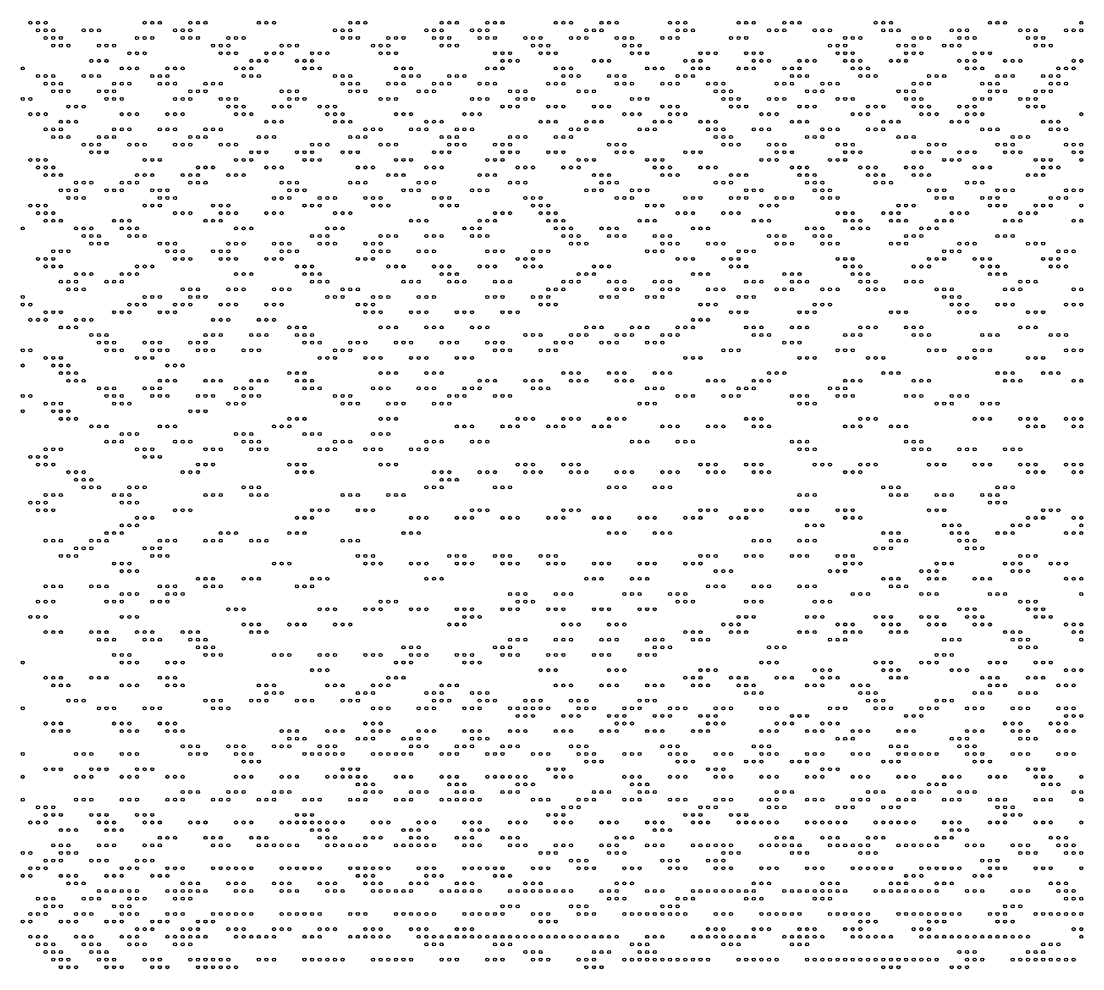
# Model space of a CAD drawing. Header units: millimetres. Extents: x 0 to 280, y 1 to 500.
# Drawn here: x -0.2 to 139.2, y 125.8 to 250.2 of the extents above; entities that cross this region are included whole.
import ezdxf

# ---------------------------------------------------------------- set-up
doc = ezdxf.new("R2010")
doc.units = ezdxf.units.MM
doc.layers.get('0').update_dxf_attribs({"linetype": 'CONTINUOUS'})

msp = doc.modelspace()

# ---------------------------------------------------------------- linework, layer by layer
for centre in [(1, 250), (2, 250), (3, 250), (16, 250), (17, 250), (18, 250), (22, 250), (23, 250), (24, 250), (31, 250), (32, 250), (33, 250), (43, 250), (44, 250), (45, 250), (55, 250), (56, 250), (57, 250), (61, 250), (62, 250), (63, 250), (70, 250), (71, 250), (72, 250), (76, 250), (77, 250), (78, 250), (85, 250), (86, 250), (87, 250), (94, 250), (95, 250), (96, 250), (100, 250), (101, 250), (102, 250), (112, 250), (113, 250), (114, 250), (127, 250), (128, 250), (129, 250), (139, 250), (2, 249), (3, 249), (3, 248), (4, 249), (4, 248), (5, 248), (8, 249), (9, 249), (10, 249), (15, 248), (16, 248), (17, 248), (20, 249), (21, 249), (21, 248), (22, 249), (22, 248), (23, 248), (27, 248), (28, 248), (29, 248), (41, 249), (42, 249), (42, 248), (43, 249), (43, 248), (44, 248), (48, 248), (49, 248), (50, 248), (53, 249), (54, 249), (54, 248), (55, 249), (55, 248), (56, 248), (59, 249), (60, 249), (60, 248), (61, 249), (61, 248), (62, 248), (66, 248), (67, 248), (68, 248), (72, 248), (73, 248), (74, 249), (74, 248), (75, 249), (76, 249), (78, 248), (79, 248), (80, 248), (84, 248), (85, 248), (86, 249), (86, 248), (87, 249), (88, 249), (93, 248), (94, 248), (95, 248), (98, 249), (99, 249), (100, 249), (104, 249), (105, 249), (106, 249), (108, 248), (109, 248), (110, 248), (113, 249), (114, 249), (115, 249), (117, 248), (118, 248), (119, 248), (122, 249), (123, 249), (123, 248), (124, 249), (124, 248), (125, 248), (131, 249), (132, 249), (132, 248), (133, 249), (133, 248), (134, 248), (137, 249), (138, 249), (139, 249), (4, 247), (5, 247), (6, 247), (10, 247), (11, 247), (12, 247), (25, 247), (26, 247), (27, 247), (34, 247), (35, 247), (36, 247), (46, 247), (47, 247), (48, 247), (55, 247), (56, 247), (57, 247), (67, 247), (68, 247), (69, 247), (79, 247), (80, 247), (81, 247), (106, 247), (107, 247), (108, 247), (115, 247), (116, 247), (117, 247), (121, 247), (122, 247), (123, 247), (133, 247), (134, 247), (135, 247), (14, 246), (15, 246), (16, 246), (26, 246), (27, 246), (28, 246), (32, 246), (33, 246), (34, 246), (38, 246), (39, 246), (40, 246), (47, 246), (48, 246), (49, 246), (62, 246), (63, 246), (64, 246), (68, 246), (69, 246), (70, 246), (80, 246), (81, 246), (82, 246), (89, 246), (90, 246), (91, 246), (95, 246), (96, 246), (97, 246), (107, 246), (108, 246), (109, 246), (116, 246), (117, 246), (118, 246), (125, 246), (126, 246), (127, 246), (0, 244), (9, 245), (10, 245), (11, 245), (13, 244), (14, 244), (15, 244), (19, 244), (20, 244), (21, 244), (28, 244), (29, 244), (30, 245), (30, 244), (31, 245), (32, 245), (36, 245), (37, 245), (37, 244), (38, 245), (38, 244), (39, 244), (49, 244), (50, 244), (51, 244), (61, 244), (62, 244), (63, 245), (63, 244), (64, 245), (65, 245), (70, 244), (71, 244), (72, 244), (75, 245), (76, 245), (77, 245), (82, 244), (83, 244), (84, 244), (87, 245), (88, 245), (88, 244), (89, 245), (89, 244), (90, 244), (94, 244), (95, 244), (96, 245), (96, 244), (97, 245), (98, 245), (100, 244), (101, 244), (102, 245), (102, 244), (103, 245), (104, 245), (108, 245), (109, 245), (109, 244), (110, 245), (110, 244), (111, 244), (114, 245), (115, 245), (116, 245), (123, 245), (124, 245), (124, 244), (125, 245), (125, 244), (126, 244), (129, 245), (130, 245), (131, 245), (136, 244), (137, 244), (138, 245), (138, 244), (139, 245), (2, 243), (3, 243), (4, 243), (8, 243), (9, 243), (10, 243), (17, 243), (18, 243), (19, 243), (29, 243), (30, 243), (31, 243), (41, 243), (42, 243), (43, 243), (50, 243), (51, 243), (52, 243), (56, 243), (57, 243), (58, 243), (71, 243), (72, 243), (73, 243), (77, 243), (78, 243), (79, 243), (86, 243), (87, 243), (88, 243), (101, 243), (102, 243), (103, 243), (110, 243), (111, 243), (112, 243), (119, 243), (120, 243), (121, 243), (128, 243), (129, 243), (130, 243), (134, 243), (135, 243), (136, 243), (3, 242), (4, 242), (4, 241), (5, 242), (5, 241), (6, 241), (10, 241), (11, 241), (12, 242), (12, 241), (13, 242), (14, 242), (18, 242), (19, 242), (20, 242), (22, 241), (23, 241), (24, 242), (24, 241), (25, 242), (26, 242), (34, 241), (35, 241), (36, 241), (42, 242), (43, 242), (43, 241), (44, 242), (44, 241), (45, 241), (48, 242), (49, 242), (50, 242), (52, 241), (53, 241), (54, 242), (54, 241), (55, 242), (56, 242), (60, 242), (61, 242), (62, 242), (64, 241), (65, 241), (66, 241), (69, 242), (70, 242), (71, 242), (73, 241), (74, 241), (75, 241), (78, 242), (79, 242), (80, 242), (84, 242), (85, 242), (86, 242), (90, 242), (91, 242), (91, 241), (92, 242), (92, 241), (93, 241), (99, 242), (100, 242), (101, 242), (103, 241), (104, 241), (105, 242), (105, 241), (106, 242), (107, 242), (115, 241), (116, 241), (117, 242), (117, 241), (118, 242), (119, 242), (126, 242), (127, 242), (127, 241), (128, 242), (128, 241), (129, 241), (133, 241), (134, 241), (135, 242), (135, 241), (136, 242), (137, 242), (0, 240), (1, 240), (11, 240), (12, 240), (13, 240), (20, 240), (21, 240), (22, 240), (26, 240), (27, 240), (28, 240), (35, 240), (36, 240), (37, 240), (47, 240), (48, 240), (49, 240), (59, 240), (60, 240), (61, 240), (65, 240), (66, 240), (67, 240), (80, 240), (81, 240), (82, 240), (92, 240), (93, 240), (94, 240), (98, 240), (99, 240), (100, 240), (107, 240), (108, 240), (109, 240), (116, 240), (117, 240), (118, 240), (125, 240), (126, 240), (127, 240), (131, 240), (132, 240), (133, 240), (6, 239), (7, 239), (8, 239), (27, 239), (28, 239), (29, 239), (33, 239), (34, 239), (35, 239), (39, 239), (40, 239), (41, 239), (63, 239), (64, 239), (65, 239), (69, 239), (70, 239), (71, 239), (75, 239), (76, 239), (77, 239), (84, 239), (85, 239), (86, 239), (93, 239), (94, 239), (95, 239), (102, 239), (103, 239), (104, 239), (111, 239), (112, 239), (113, 239), (117, 239), (118, 239), (119, 239), (123, 239), (124, 239), (125, 239), (132, 239), (133, 239), (134, 239), (1, 238), (2, 238), (3, 238), (5, 237), (6, 237), (7, 237), (13, 238), (14, 238), (15, 238), (19, 238), (20, 238), (21, 238), (28, 238), (29, 238), (30, 238), (32, 237), (33, 237), (34, 237), (40, 238), (41, 238), (41, 237), (42, 238), (42, 237), (43, 237), (49, 238), (50, 238), (51, 238), (53, 237), (54, 237), (55, 237), (58, 238), (59, 238), (60, 238), (68, 237), (69, 237), (70, 237), (74, 237), (75, 237), (76, 237), (79, 238), (80, 238), (81, 238), (83, 237), (84, 237), (85, 238), (85, 237), (86, 238), (87, 238), (89, 237), (90, 237), (91, 237), (97, 238), (98, 238), (99, 238), (101, 237), (102, 237), (103, 237), (109, 238), (110, 238), (111, 238), (113, 237), (114, 237), (115, 237), (118, 238), (119, 238), (120, 238), (122, 237), (123, 237), (124, 238), (124, 237), (125, 238), (126, 238), (134, 237), (135, 237), (136, 237), (139, 238), (3, 236), (4, 236), (5, 236), (12, 236), (13, 236), (14, 236), (18, 236), (19, 236), (20, 236), (24, 236), (25, 236), (26, 236), (45, 236), (46, 236), (47, 236), (51, 236), (52, 236), (53, 236), (57, 236), (58, 236), (59, 236), (72, 236), (73, 236), (74, 236), (81, 236), (82, 236), (83, 236), (90, 236), (91, 236), (92, 236), (96, 236), (97, 236), (98, 236), (105, 236), (106, 236), (107, 236), (111, 236), (112, 236), (113, 236), (126, 236), (127, 236), (128, 236), (135, 236), (136, 236), (137, 236), (4, 235), (5, 235), (6, 235), (8, 234), (9, 234), (10, 235), (10, 234), (11, 235), (12, 235), (14, 234), (15, 234), (16, 234), (20, 234), (21, 234), (22, 235), (22, 234), (23, 235), (24, 235), (26, 234), (27, 234), (28, 234), (31, 235), (32, 235), (33, 235), (38, 234), (39, 234), (40, 234), (43, 235), (44, 235), (45, 235), (47, 234), (48, 234), (49, 234), (55, 235), (56, 235), (56, 234), (57, 235), (57, 234), (58, 234), (62, 234), (63, 234), (64, 235), (64, 234), (65, 235), (66, 235), (70, 235), (71, 235), (72, 235), (77, 234), (78, 234), (79, 234), (91, 235), (92, 235), (92, 234), (93, 235), (93, 234), (94, 234), (98, 234), (99, 234), (100, 234), (103, 235), (104, 235), (105, 235), (107, 234), (108, 234), (109, 234), (115, 235), (116, 235), (117, 235), (119, 234), (120, 234), (121, 234), (128, 234), (129, 234), (130, 235), (130, 234), (131, 235), (132, 235), (137, 234), (138, 234), (139, 234), (9, 233), (10, 233), (11, 233), (30, 233), (31, 233), (32, 233), (36, 233), (37, 233), (38, 233), (42, 233), (43, 233), (44, 233), (54, 233), (55, 233), (56, 233), (63, 233), (64, 233), (65, 233), (69, 233), (70, 233), (71, 233), (78, 233), (79, 233), (80, 233), (87, 233), (88, 233), (89, 233), (99, 233), (100, 233), (101, 233), (108, 233), (109, 233), (110, 233), (117, 233), (118, 233), (119, 233), (123, 233), (124, 233), (125, 233), (129, 233), (130, 233), (131, 233), (138, 233), (139, 233), (1, 232), (2, 232), (3, 232), (16, 232), (17, 232), (18, 232), (28, 232), (29, 232), (30, 232), (37, 232), (38, 232), (39, 232), (49, 232), (50, 232), (51, 232), (61, 232), (62, 232), (63, 232), (73, 232), (74, 232), (75, 232), (82, 232), (83, 232), (84, 232), (97, 232), (98, 232), (99, 232), (106, 232), (107, 232), (108, 232), (121, 232), (122, 232), (123, 232), (133, 232), (134, 232), (135, 232), (139, 232), (2, 231), (3, 231), (3, 230), (4, 231), (4, 230), (5, 230), (15, 230), (16, 230), (17, 230), (21, 230), (22, 230), (23, 231), (23, 230), (24, 231), (25, 231), (27, 230), (28, 230), (29, 230), (32, 231), (33, 231), (34, 231), (44, 231), (45, 231), (46, 231), (48, 230), (49, 230), (50, 230), (53, 231), (54, 231), (55, 231), (60, 230), (61, 230), (62, 230), (65, 231), (66, 231), (67, 231), (71, 231), (72, 231), (73, 231), (75, 230), (76, 230), (77, 230), (83, 231), (84, 231), (84, 230), (85, 231), (85, 230), (86, 230), (89, 231), (90, 231), (91, 231), (93, 230), (94, 230), (95, 230), (101, 231), (102, 231), (102, 230), (103, 231), (103, 230), (104, 230), (110, 231), (111, 231), (111, 230), (112, 231), (112, 230), (113, 230), (116, 231), (117, 231), (117, 230), (118, 231), (118, 230), (119, 230), (125, 231), (126, 231), (127, 231), (132, 230), (133, 230), (134, 231), (134, 230), (135, 231), (136, 231), (7, 229), (8, 229), (9, 229), (13, 229), (14, 229), (15, 229), (22, 229), (23, 229), (24, 229), (34, 229), (35, 229), (36, 229), (43, 229), (44, 229), (45, 229), (52, 229), (53, 229), (54, 229), (64, 229), (65, 229), (66, 229), (76, 229), (77, 229), (78, 229), (91, 229), (92, 229), (93, 229), (103, 229), (104, 229), (105, 229), (112, 229), (113, 229), (114, 229), (124, 229), (125, 229), (126, 229), (5, 228), (6, 228), (7, 228), (11, 228), (12, 228), (13, 228), (17, 228), (18, 228), (19, 228), (35, 228), (36, 228), (37, 228), (50, 228), (51, 228), (52, 228), (59, 228), (60, 228), (61, 228), (74, 228), (75, 228), (76, 228), (80, 228), (81, 228), (82, 228), (95, 228), (96, 228), (97, 228), (104, 228), (105, 228), (106, 228), (119, 228), (120, 228), (121, 228), (128, 228), (129, 228), (130, 228), (137, 228), (138, 228), (139, 228), (1, 226), (2, 226), (3, 226), (6, 227), (7, 227), (8, 227), (16, 226), (17, 226), (18, 227), (18, 226), (19, 227), (20, 227), (25, 226), (26, 226), (27, 226), (33, 227), (34, 227), (35, 227), (37, 226), (38, 226), (39, 227), (39, 226), (40, 227), (41, 227), (45, 227), (46, 227), (46, 226), (47, 227), (47, 226), (48, 226), (54, 227), (55, 227), (55, 226), (56, 227), (56, 226), (57, 226), (66, 227), (67, 227), (67, 226), (68, 227), (68, 226), (69, 226), (78, 227), (79, 227), (80, 227), (82, 226), (83, 226), (84, 226), (87, 227), (88, 227), (89, 227), (93, 227), (94, 227), (95, 227), (97, 226), (98, 226), (99, 227), (99, 226), (100, 227), (101, 227), (105, 227), (106, 227), (107, 227), (115, 226), (116, 226), (117, 226), (120, 227), (121, 227), (122, 227), (126, 227), (127, 227), (127, 226), (128, 227), (128, 226), (129, 226), (133, 226), (134, 226), (135, 227), (135, 226), (136, 227), (137, 227), (139, 226), (2, 225), (3, 225), (4, 225), (20, 225), (21, 225), (22, 225), (26, 225), (27, 225), (28, 225), (32, 225), (33, 225), (34, 225), (41, 225), (42, 225), (43, 225), (62, 225), (63, 225), (64, 225), (68, 225), (69, 225), (70, 225), (86, 225), (87, 225), (88, 225), (92, 225), (93, 225), (94, 225), (107, 225), (108, 225), (109, 225), (113, 225), (114, 225), (115, 225), (122, 225), (123, 225), (124, 225), (131, 225), (132, 225), (133, 225), (0, 223), (3, 224), (4, 224), (5, 224), (7, 223), (8, 223), (9, 223), (12, 224), (13, 224), (13, 223), (14, 224), (14, 223), (15, 223), (24, 224), (25, 224), (26, 224), (28, 223), (29, 223), (30, 223), (40, 223), (41, 223), (42, 223), (51, 224), (52, 224), (53, 224), (58, 223), (59, 223), (60, 224), (60, 223), (61, 224), (62, 224), (69, 224), (70, 224), (70, 223), (71, 224), (71, 223), (72, 223), (76, 223), (77, 223), (78, 223), (81, 224), (82, 224), (83, 224), (88, 223), (89, 223), (90, 223), (96, 224), (97, 224), (98, 224), (103, 223), (104, 223), (105, 223), (108, 224), (109, 224), (109, 223), (110, 224), (110, 223), (111, 223), (114, 224), (115, 224), (116, 224), (118, 223), (119, 223), (120, 224), (120, 223), (121, 224), (122, 224), (129, 224), (130, 224), (131, 224), (138, 224), (139, 224), (8, 222), (9, 222), (10, 222), (14, 222), (15, 222), (16, 222), (38, 222), (39, 222), (40, 222), (47, 222), (48, 222), (49, 222), (53, 222), (54, 222), (55, 222), (59, 222), (60, 222), (61, 222), (71, 222), (72, 222), (73, 222), (77, 222), (78, 222), (79, 222), (83, 222), (84, 222), (85, 222), (98, 222), (99, 222), (100, 222), (104, 222), (105, 222), (106, 222), (116, 222), (117, 222), (118, 222), (128, 222), (129, 222), (130, 222), (9, 221), (10, 221), (11, 221), (18, 221), (19, 221), (20, 221), (27, 221), (28, 221), (29, 221), (33, 221), (34, 221), (35, 221), (39, 221), (40, 221), (41, 221), (45, 221), (46, 221), (47, 221), (72, 221), (73, 221), (74, 221), (84, 221), (85, 221), (86, 221), (90, 221), (91, 221), (92, 221), (99, 221), (100, 221), (101, 221), (105, 221), (106, 221), (107, 221), (114, 221), (115, 221), (116, 221), (123, 221), (124, 221), (125, 221), (132, 221), (133, 221), (134, 221), (2, 219), (3, 219), (4, 220), (4, 219), (5, 220), (6, 220), (19, 220), (20, 220), (20, 219), (21, 220), (21, 219), (22, 219), (25, 220), (26, 220), (26, 219), (27, 220), (27, 219), (28, 219), (32, 219), (33, 219), (34, 220), (34, 219), (35, 220), (36, 220), (44, 219), (45, 219), (46, 220), (46, 219), (47, 220), (48, 220), (52, 220), (53, 220), (54, 220), (61, 220), (62, 220), (63, 220), (65, 219), (66, 219), (67, 220), (67, 219), (68, 220), (69, 220), (82, 220), (83, 220), (84, 220), (86, 219), (87, 219), (88, 219), (92, 219), (93, 219), (94, 220), (94, 219), (95, 220), (96, 220), (107, 219), (108, 219), (109, 219), (119, 219), (120, 219), (121, 220), (121, 219), (122, 220), (123, 220), (125, 219), (126, 219), (127, 219), (134, 219), (135, 219), (136, 220), (136, 219), (137, 220), (138, 220), (3, 218), (4, 218), (5, 218), (15, 218), (16, 218), (17, 218), (36, 218), (37, 218), (38, 218), (48, 218), (49, 218), (50, 218), (54, 218), (55, 218), (56, 218), (60, 218), (61, 218), (62, 218), (66, 218), (67, 218), (68, 218), (75, 218), (76, 218), (77, 218), (93, 218), (94, 218), (95, 218), (108, 218), (109, 218), (110, 218), (117, 218), (118, 218), (119, 218), (126, 218), (127, 218), (128, 218), (135, 218), (136, 218), (137, 218), (5, 216), (6, 216), (7, 217), (7, 216), (8, 217), (9, 217), (11, 216), (12, 216), (13, 217), (13, 216), (14, 217), (15, 217), (28, 217), (29, 217), (30, 217), (37, 217), (38, 217), (38, 216), (39, 217), (39, 216), (40, 216), (50, 216), (51, 216), (52, 216), (55, 217), (56, 217), (56, 216), (57, 217), (57, 216), (58, 216), (62, 216), (63, 216), (64, 216), (71, 216), (72, 216), (73, 217), (73, 216), (74, 217), (75, 217), (77, 216), (78, 216), (79, 216), (83, 216), (84, 216), (85, 216), (88, 217), (89, 217), (90, 217), (95, 216), (96, 216), (97, 216), (100, 217), (101, 217), (101, 216), (102, 217), (102, 216), (103, 216), (109, 217), (110, 217), (110, 216), (111, 217), (111, 216), (112, 216), (116, 216), (117, 216), (118, 216), (127, 217), (128, 217), (129, 217), (131, 216), (132, 216), (133, 216), (6, 215), (7, 215), (8, 215), (21, 215), (22, 215), (23, 215), (27, 215), (28, 215), (29, 215), (33, 215), (34, 215), (35, 215), (42, 215), (43, 215), (44, 215), (69, 215), (70, 215), (71, 215), (78, 215), (79, 215), (80, 215), (84, 215), (85, 215), (86, 215), (90, 215), (91, 215), (92, 215), (99, 215), (100, 215), (101, 215), (105, 215), (106, 215), (107, 215), (111, 215), (112, 215), (113, 215), (120, 215), (121, 215), (122, 215), (129, 215), (130, 215), (131, 215), (138, 215), (139, 215), (0, 214), (16, 214), (17, 214), (18, 214), (22, 214), (23, 214), (24, 214), (40, 214), (41, 214), (42, 214), (46, 214), (47, 214), (48, 214), (52, 214), (53, 214), (54, 214), (61, 214), (62, 214), (63, 214), (67, 214), (68, 214), (69, 214), (76, 214), (77, 214), (78, 214), (82, 214), (83, 214), (84, 214), (94, 214), (95, 214), (96, 214), (121, 214), (122, 214), (123, 214), (0, 213), (1, 213), (3, 212), (4, 212), (5, 212), (12, 212), (13, 212), (14, 213), (14, 212), (15, 213), (16, 213), (18, 212), (19, 212), (20, 213), (20, 212), (21, 213), (22, 213), (26, 213), (27, 213), (28, 213), (32, 213), (33, 213), (34, 213), (44, 213), (45, 213), (45, 212), (46, 213), (46, 212), (47, 212), (51, 212), (52, 212), (53, 212), (57, 212), (58, 212), (59, 212), (63, 212), (64, 212), (65, 212), (68, 213), (69, 213), (70, 213), (89, 213), (90, 213), (91, 213), (93, 212), (94, 212), (95, 212), (102, 212), (103, 212), (104, 213), (104, 212), (105, 213), (106, 213), (114, 212), (115, 212), (116, 212), (122, 213), (123, 213), (123, 212), (124, 213), (124, 212), (125, 212), (128, 213), (129, 213), (130, 213), (132, 212), (133, 212), (134, 212), (137, 213), (138, 213), (139, 213), (1, 211), (2, 211), (3, 211), (7, 211), (8, 211), (9, 211), (25, 211), (26, 211), (27, 211), (31, 211), (32, 211), (33, 211), (88, 211), (89, 211), (90, 211), (5, 210), (6, 210), (7, 210), (9, 209), (10, 209), (11, 209), (24, 209), (25, 209), (26, 209), (30, 209), (31, 209), (32, 209), (35, 210), (36, 210), (36, 209), (37, 210), (37, 209), (38, 209), (47, 210), (48, 210), (49, 210), (53, 210), (54, 210), (55, 210), (59, 210), (60, 210), (61, 210), (66, 209), (67, 209), (68, 209), (72, 209), (73, 209), (74, 210), (74, 209), (75, 210), (76, 210), (78, 209), (79, 209), (80, 210), (80, 209), (81, 210), (82, 210), (84, 209), (85, 209), (86, 210), (86, 209), (87, 210), (88, 210), (95, 210), (96, 210), (96, 209), (97, 210), (97, 209), (98, 209), (101, 210), (102, 210), (103, 210), (108, 209), (109, 209), (110, 210), (110, 209), (111, 210), (112, 210), (116, 210), (117, 210), (117, 209), (118, 210), (118, 209), (119, 209), (126, 209), (127, 209), (128, 209), (131, 210), (132, 210), (133, 210), (135, 209), (136, 209), (137, 209), (10, 208), (11, 208), (12, 208), (16, 208), (17, 208), (18, 208), (22, 208), (23, 208), (24, 208), (37, 208), (38, 208), (39, 208), (43, 208), (44, 208), (45, 208), (49, 208), (50, 208), (51, 208), (55, 208), (56, 208), (57, 208), (61, 208), (62, 208), (63, 208), (70, 208), (71, 208), (72, 208), (76, 208), (77, 208), (78, 208), (82, 208), (83, 208), (84, 208), (100, 208), (101, 208), (102, 208), (0, 207), (1, 207), (11, 207), (12, 207), (13, 207), (17, 207), (18, 207), (19, 207), (23, 207), (24, 207), (25, 207), (29, 207), (30, 207), (31, 207), (41, 207), (42, 207), (43, 207), (62, 207), (63, 207), (64, 207), (68, 207), (69, 207), (70, 207), (92, 207), (93, 207), (94, 207), (107, 207), (108, 207), (109, 207), (119, 207), (120, 207), (121, 207), (125, 207), (126, 207), (127, 207), (137, 207), (138, 207), (139, 207), (0, 205), (3, 206), (4, 206), (4, 205), (5, 206), (5, 205), (6, 205), (15, 206), (16, 206), (17, 206), (19, 205), (20, 205), (21, 205), (39, 206), (40, 206), (41, 206), (45, 206), (46, 206), (47, 206), (51, 206), (52, 206), (53, 206), (57, 206), (58, 206), (59, 206), (87, 206), (88, 206), (89, 206), (102, 206), (103, 206), (104, 206), (111, 206), (112, 206), (113, 206), (123, 206), (124, 206), (125, 206), (132, 206), (133, 206), (134, 206), (5, 204), (6, 204), (7, 204), (35, 204), (36, 204), (37, 204), (47, 204), (48, 204), (49, 204), (53, 204), (54, 204), (55, 204), (71, 204), (72, 204), (73, 204), (77, 204), (78, 204), (79, 204), (83, 204), (84, 204), (85, 204), (98, 204), (99, 204), (100, 204), (113, 204), (114, 204), (115, 204), (128, 204), (129, 204), (130, 204), (134, 204), (135, 204), (136, 204), (6, 203), (7, 203), (8, 203), (10, 202), (11, 202), (12, 202), (16, 202), (17, 202), (18, 203), (18, 202), (19, 203), (20, 203), (24, 203), (25, 203), (26, 203), (28, 202), (29, 202), (30, 203), (30, 202), (31, 203), (32, 203), (36, 203), (37, 203), (37, 202), (38, 203), (38, 202), (39, 202), (46, 202), (47, 202), (48, 202), (52, 202), (53, 202), (54, 202), (58, 202), (59, 202), (60, 203), (60, 202), (61, 203), (62, 203), (66, 203), (67, 203), (67, 202), (68, 203), (68, 202), (69, 202), (72, 203), (73, 203), (74, 203), (78, 203), (79, 203), (80, 203), (82, 202), (83, 202), (84, 202), (90, 203), (91, 203), (92, 203), (94, 202), (95, 202), (96, 203), (96, 202), (97, 203), (98, 203), (106, 202), (107, 202), (108, 203), (108, 202), (109, 203), (110, 203), (117, 203), (118, 203), (119, 203), (129, 203), (130, 203), (131, 203), (138, 203), (139, 203), (0, 201), (1, 201), (11, 201), (12, 201), (13, 201), (17, 201), (18, 201), (19, 201), (23, 201), (24, 201), (25, 201), (29, 201), (30, 201), (31, 201), (41, 201), (42, 201), (43, 201), (56, 201), (57, 201), (58, 201), (62, 201), (63, 201), (64, 201), (86, 201), (87, 201), (88, 201), (92, 201), (93, 201), (94, 201), (101, 201), (102, 201), (103, 201), (107, 201), (108, 201), (109, 201), (116, 201), (117, 201), (118, 201), (122, 201), (123, 201), (124, 201), (3, 200), (4, 200), (5, 200), (12, 200), (13, 200), (14, 200), (27, 200), (28, 200), (29, 200), (42, 200), (43, 200), (44, 200), (48, 200), (49, 200), (50, 200), (54, 200), (55, 200), (56, 200), (81, 200), (82, 200), (83, 200), (102, 200), (103, 200), (104, 200), (120, 200), (121, 200), (122, 200), (126, 200), (127, 200), (128, 200), (0, 199), (4, 199), (5, 199), (5, 198), (6, 199), (6, 198), (7, 198), (22, 199), (23, 199), (24, 199), (35, 198), (36, 198), (37, 198), (47, 198), (48, 198), (49, 198), (65, 198), (66, 198), (67, 198), (71, 198), (72, 198), (73, 198), (77, 198), (78, 198), (79, 198), (95, 198), (96, 198), (97, 198), (110, 198), (111, 198), (112, 198), (125, 198), (126, 198), (127, 198), (131, 198), (132, 198), (133, 198), (137, 198), (138, 198), (139, 198), (9, 197), (10, 197), (11, 197), (18, 197), (19, 197), (20, 197), (33, 197), (34, 197), (35, 197), (57, 197), (58, 197), (59, 197), (63, 197), (64, 197), (65, 197), (69, 197), (70, 197), (71, 197), (75, 197), (76, 197), (77, 197), (84, 197), (85, 197), (86, 197), (90, 197), (91, 197), (92, 197), (96, 197), (97, 197), (98, 197), (108, 197), (109, 197), (110, 197), (114, 197), (115, 197), (116, 197), (132, 197), (133, 197), (134, 197), (138, 197), (139, 197), (11, 195), (12, 195), (13, 196), (13, 195), (14, 196), (15, 196), (20, 195), (21, 195), (22, 195), (28, 196), (29, 196), (29, 195), (30, 196), (30, 195), (31, 195), (37, 196), (38, 196), (39, 196), (41, 195), (42, 195), (43, 195), (46, 196), (47, 196), (48, 196), (53, 195), (54, 195), (55, 195), (59, 195), (60, 195), (61, 195), (80, 195), (81, 195), (82, 195), (86, 195), (87, 195), (88, 195), (101, 195), (102, 195), (103, 195), (116, 195), (117, 195), (118, 195), (3, 194), (4, 194), (5, 194), (15, 194), (16, 194), (17, 194), (24, 194), (25, 194), (26, 194), (30, 194), (31, 194), (32, 194), (39, 194), (40, 194), (41, 194), (45, 194), (46, 194), (47, 194), (51, 194), (52, 194), (53, 194), (102, 194), (103, 194), (104, 194), (117, 194), (118, 194), (119, 194), (123, 194), (124, 194), (125, 194), (129, 194), (130, 194), (131, 194), (1, 193), (2, 193), (3, 193), (16, 193), (17, 193), (18, 193), (2, 192), (3, 192), (4, 192), (6, 191), (7, 191), (8, 191), (21, 191), (22, 191), (23, 192), (23, 191), (24, 192), (25, 192), (35, 192), (36, 192), (36, 191), (37, 192), (37, 191), (38, 191), (47, 192), (48, 192), (49, 192), (54, 191), (55, 191), (56, 191), (60, 191), (61, 191), (62, 191), (65, 192), (66, 192), (66, 191), (67, 192), (67, 191), (68, 191), (71, 192), (72, 192), (72, 191), (73, 192), (73, 191), (74, 191), (78, 191), (79, 191), (80, 191), (84, 191), (85, 191), (86, 191), (89, 192), (90, 192), (90, 191), (91, 192), (91, 191), (92, 191), (95, 192), (96, 192), (96, 191), (97, 192), (97, 191), (98, 191), (104, 192), (105, 192), (106, 192), (108, 191), (109, 191), (110, 192), (110, 191), (111, 192), (112, 192), (119, 192), (120, 192), (121, 192), (125, 192), (126, 192), (127, 192), (131, 192), (132, 192), (132, 191), (133, 192), (133, 191), (134, 191), (137, 192), (138, 192), (138, 191), (139, 192), (139, 191), (7, 190), (8, 190), (9, 190), (55, 190), (56, 190), (57, 190), (3, 188), (4, 188), (5, 188), (8, 189), (9, 189), (10, 189), (12, 188), (13, 188), (14, 189), (14, 188), (15, 189), (16, 189), (24, 188), (25, 188), (26, 188), (29, 189), (30, 189), (30, 188), (31, 189), (31, 188), (32, 188), (42, 188), (43, 188), (44, 188), (48, 188), (49, 188), (50, 188), (53, 189), (54, 189), (55, 189), (62, 189), (63, 189), (64, 189), (77, 189), (78, 189), (79, 189), (83, 189), (84, 189), (85, 189), (102, 188), (103, 188), (104, 188), (113, 189), (114, 189), (114, 188), (115, 189), (115, 188), (116, 188), (120, 188), (121, 188), (122, 188), (126, 188), (127, 188), (128, 189), (128, 188), (129, 189), (130, 189), (1, 187), (2, 187), (3, 187), (13, 187), (14, 187), (15, 187), (127, 187), (128, 187), (129, 187), (2, 186), (3, 186), (4, 186), (20, 186), (21, 186), (22, 186), (38, 186), (39, 186), (40, 186), (44, 186), (45, 186), (46, 186), (59, 186), (60, 186), (61, 186), (71, 186), (72, 186), (73, 186), (89, 186), (90, 186), (91, 186), (95, 186), (96, 186), (97, 186), (101, 186), (102, 186), (103, 186), (107, 186), (108, 186), (109, 186), (119, 186), (120, 186), (121, 186), (134, 186), (135, 186), (136, 186), (13, 184), (14, 184), (15, 185), (15, 184), (16, 185), (17, 185), (36, 185), (37, 185), (38, 185), (51, 185), (52, 185), (53, 185), (57, 185), (58, 185), (59, 185), (63, 185), (64, 185), (65, 185), (69, 185), (70, 185), (71, 185), (75, 185), (76, 185), (77, 185), (81, 185), (82, 185), (83, 185), (87, 185), (88, 185), (89, 185), (93, 185), (94, 185), (95, 185), (103, 184), (104, 184), (105, 184), (108, 185), (109, 185), (110, 185), (121, 184), (122, 184), (123, 184), (130, 184), (131, 184), (132, 185), (132, 184), (133, 185), (134, 185), (138, 185), (139, 185), (139, 184), (11, 183), (12, 183), (13, 183), (26, 183), (27, 183), (28, 183), (35, 183), (36, 183), (37, 183), (50, 183), (51, 183), (52, 183), (77, 183), (78, 183), (79, 183), (83, 183), (84, 183), (85, 183), (113, 183), (114, 183), (115, 183), (122, 183), (123, 183), (124, 183), (128, 183), (129, 183), (130, 183), (137, 183), (138, 183), (139, 183), (3, 182), (4, 182), (5, 182), (9, 182), (10, 182), (11, 182), (18, 182), (19, 182), (20, 182), (24, 182), (25, 182), (26, 182), (30, 182), (31, 182), (32, 182), (42, 182), (43, 182), (44, 182), (96, 182), (97, 182), (98, 182), (102, 182), (103, 182), (104, 182), (114, 182), (115, 182), (116, 182), (123, 182), (124, 182), (125, 182), (5, 180), (6, 180), (7, 181), (7, 180), (8, 181), (9, 181), (16, 181), (17, 181), (17, 180), (18, 181), (18, 180), (19, 180), (44, 180), (45, 180), (46, 180), (56, 180), (57, 180), (58, 180), (62, 180), (63, 180), (64, 180), (68, 180), (69, 180), (70, 180), (89, 180), (90, 180), (91, 180), (95, 180), (96, 180), (97, 180), (101, 180), (102, 180), (103, 180), (107, 180), (108, 180), (109, 180), (112, 181), (113, 181), (114, 181), (124, 181), (125, 181), (126, 181), (131, 180), (132, 180), (133, 180), (12, 179), (13, 179), (14, 179), (33, 179), (34, 179), (35, 179), (45, 179), (46, 179), (47, 179), (51, 179), (52, 179), (53, 179), (57, 179), (58, 179), (59, 179), (63, 179), (64, 179), (65, 179), (69, 179), (70, 179), (71, 179), (75, 179), (76, 179), (77, 179), (81, 179), (82, 179), (83, 179), (87, 179), (88, 179), (89, 179), (108, 179), (109, 179), (110, 179), (120, 179), (121, 179), (122, 179), (129, 179), (130, 179), (131, 179), (135, 179), (136, 179), (137, 179), (13, 178), (14, 178), (15, 178), (23, 177), (24, 177), (25, 177), (29, 177), (30, 177), (31, 177), (38, 177), (39, 177), (40, 177), (53, 177), (54, 177), (55, 177), (74, 177), (75, 177), (76, 177), (80, 177), (81, 177), (82, 177), (91, 178), (92, 178), (93, 178), (106, 178), (107, 178), (108, 178), (113, 177), (114, 177), (115, 177), (118, 178), (119, 178), (119, 177), (120, 178), (120, 177), (121, 177), (125, 177), (126, 177), (127, 177), (130, 178), (131, 178), (132, 178), (137, 177), (138, 177), (139, 177), (3, 176), (4, 176), (5, 176), (9, 176), (10, 176), (11, 176), (18, 176), (19, 176), (20, 176), (24, 176), (25, 176), (26, 176), (36, 176), (37, 176), (38, 176), (90, 176), (91, 176), (92, 176), (96, 176), (97, 176), (98, 176), (102, 176), (103, 176), (104, 176), (114, 176), (115, 176), (116, 176), (13, 175), (14, 175), (15, 175), (19, 175), (20, 175), (21, 175), (64, 175), (65, 175), (66, 175), (70, 175), (71, 175), (72, 175), (79, 175), (80, 175), (81, 175), (85, 175), (86, 175), (87, 175), (109, 175), (110, 175), (111, 175), (118, 175), (119, 175), (120, 175), (127, 175), (128, 175), (129, 175), (139, 175), (2, 174), (3, 174), (4, 174), (11, 174), (12, 174), (13, 174), (17, 174), (18, 174), (19, 174), (27, 173), (28, 173), (29, 173), (39, 173), (40, 173), (41, 173), (45, 173), (46, 173), (47, 174), (47, 173), (48, 174), (49, 174), (51, 173), (52, 173), (53, 173), (57, 173), (58, 173), (59, 173), (63, 173), (64, 173), (65, 174), (65, 173), (66, 174), (67, 174), (69, 173), (70, 173), (71, 173), (75, 173), (76, 173), (77, 173), (81, 173), (82, 173), (83, 173), (86, 174), (87, 174), (88, 174), (95, 174), (96, 174), (97, 174), (104, 174), (105, 174), (106, 174), (123, 173), (124, 173), (125, 173), (131, 174), (132, 174), (132, 173), (133, 174), (133, 173), (134, 173), (1, 172), (2, 172), (3, 172), (13, 172), (14, 172), (15, 172), (58, 172), (59, 172), (60, 172), (94, 172), (95, 172), (96, 172), (103, 172), (104, 172), (105, 172), (112, 172), (113, 172), (114, 172), (118, 172), (119, 172), (120, 172), (124, 172), (125, 172), (126, 172), (133, 172), (134, 172), (135, 172), (3, 170), (4, 170), (5, 170), (9, 170), (10, 170), (11, 170), (15, 170), (16, 170), (17, 170), (21, 170), (22, 170), (23, 170), (29, 171), (30, 171), (30, 170), (31, 171), (31, 170), (32, 170), (35, 171), (36, 171), (37, 171), (41, 171), (42, 171), (43, 171), (56, 171), (57, 171), (58, 171), (71, 171), (72, 171), (73, 171), (77, 171), (78, 171), (79, 171), (87, 170), (88, 170), (89, 170), (92, 171), (93, 171), (93, 170), (94, 171), (94, 170), (95, 170), (102, 170), (103, 170), (104, 170), (107, 171), (108, 171), (108, 170), (109, 171), (109, 170), (110, 170), (113, 171), (114, 171), (114, 170), (115, 171), (115, 170), (116, 170), (119, 171), (120, 171), (121, 171), (125, 171), (126, 171), (127, 171), (129, 170), (130, 170), (131, 170), (137, 171), (138, 171), (138, 170), (139, 171), (139, 170), (10, 169), (11, 169), (12, 169), (16, 169), (17, 169), (18, 169), (22, 169), (23, 169), (24, 169), (64, 169), (65, 169), (66, 169), (70, 169), (71, 169), (72, 169), (76, 169), (77, 169), (78, 169), (82, 169), (83, 169), (84, 169), (88, 169), (89, 169), (90, 169), (106, 169), (107, 169), (108, 169), (121, 169), (122, 169), (123, 169), (130, 169), (131, 169), (132, 169), (139, 169), (23, 168), (24, 168), (25, 168), (50, 168), (51, 168), (52, 168), (62, 168), (63, 168), (64, 168), (83, 168), (84, 168), (85, 168), (98, 168), (99, 168), (100, 168), (131, 168), (132, 168), (133, 168), (0, 166), (12, 167), (13, 167), (13, 166), (14, 167), (14, 166), (15, 166), (19, 166), (20, 166), (21, 166), (24, 167), (25, 167), (26, 167), (33, 167), (34, 167), (35, 167), (39, 167), (40, 167), (41, 167), (45, 167), (46, 167), (47, 167), (49, 166), (50, 166), (51, 167), (51, 166), (52, 167), (53, 167), (57, 167), (58, 167), (58, 166), (59, 167), (59, 166), (60, 166), (63, 167), (64, 167), (65, 167), (69, 167), (70, 167), (71, 167), (75, 167), (76, 167), (77, 167), (81, 167), (82, 167), (83, 167), (97, 166), (98, 166), (99, 166), (112, 166), (113, 166), (114, 166), (118, 166), (119, 166), (120, 167), (120, 166), (121, 167), (122, 167), (127, 166), (128, 166), (129, 166), (133, 166), (134, 166), (135, 166), (38, 165), (39, 165), (40, 165), (68, 165), (69, 165), (70, 165), (77, 165), (78, 165), (79, 165), (89, 165), (90, 165), (91, 165), (104, 165), (105, 165), (106, 165), (113, 165), (114, 165), (115, 165), (122, 165), (123, 165), (124, 165), (137, 165), (138, 165), (139, 165), (3, 164), (4, 164), (4, 163), (5, 164), (5, 163), (6, 163), (9, 164), (10, 164), (11, 164), (13, 163), (14, 163), (15, 163), (18, 164), (19, 164), (19, 163), (20, 164), (20, 163), (21, 163), (31, 163), (32, 163), (33, 163), (40, 163), (41, 163), (42, 163), (46, 163), (47, 163), (48, 164), (48, 163), (49, 164), (50, 164), (55, 163), (56, 163), (57, 163), (70, 163), (71, 163), (72, 163), (76, 163), (77, 163), (78, 163), (82, 163), (83, 163), (84, 163), (87, 164), (88, 164), (88, 163), (89, 164), (89, 163), (90, 163), (93, 164), (94, 164), (94, 163), (95, 164), (95, 163), (96, 163), (99, 164), (100, 164), (101, 164), (103, 163), (104, 163), (105, 164), (105, 163), (106, 164), (107, 164), (109, 163), (110, 163), (111, 163), (114, 164), (115, 164), (116, 164), (126, 164), (127, 164), (127, 163), (128, 164), (128, 163), (129, 163), (132, 164), (133, 164), (134, 164), (136, 163), (137, 163), (138, 163), (32, 162), (33, 162), (34, 162), (44, 162), (45, 162), (46, 162), (53, 162), (54, 162), (55, 162), (59, 162), (60, 162), (61, 162), (95, 162), (96, 162), (97, 162), (110, 162), (111, 162), (112, 162), (125, 162), (126, 162), (127, 162), (131, 162), (132, 162), (133, 162), (6, 161), (7, 161), (8, 161), (24, 161), (25, 161), (26, 161), (30, 161), (31, 161), (32, 161), (36, 161), (37, 161), (38, 161), (42, 161), (43, 161), (44, 161), (54, 161), (55, 161), (56, 161), (60, 161), (61, 161), (62, 161), (66, 161), (67, 161), (68, 161), (72, 161), (73, 161), (74, 161), (81, 161), (82, 161), (83, 161), (111, 161), (112, 161), (113, 161), (120, 161), (121, 161), (122, 161), (0, 160), (10, 160), (11, 160), (12, 160), (16, 160), (17, 160), (18, 160), (25, 160), (26, 160), (27, 160), (46, 160), (47, 160), (48, 160), (52, 160), (53, 160), (54, 160), (58, 160), (59, 160), (60, 160), (64, 160), (65, 160), (65, 159), (66, 160), (66, 159), (67, 160), (67, 159), (68, 160), (69, 160), (71, 159), (72, 159), (73, 160), (73, 159), (74, 160), (75, 160), (77, 159), (78, 159), (79, 160), (79, 159), (80, 160), (81, 160), (83, 159), (84, 159), (85, 160), (85, 159), (86, 160), (87, 160), (89, 159), (90, 159), (91, 160), (91, 159), (92, 160), (93, 160), (97, 160), (98, 160), (99, 160), (101, 159), (102, 159), (103, 159), (106, 160), (107, 160), (108, 160), (112, 160), (113, 160), (114, 160), (116, 159), (117, 159), (118, 160), (118, 159), (119, 160), (120, 160), (124, 160), (125, 160), (126, 160), (130, 160), (131, 160), (132, 160), (136, 160), (137, 160), (137, 159), (138, 160), (138, 159), (139, 159), (3, 158), (4, 158), (5, 158), (12, 158), (13, 158), (14, 158), (18, 158), (19, 158), (20, 158), (45, 158), (46, 158), (47, 158), (78, 158), (79, 158), (80, 158), (90, 158), (91, 158), (92, 158), (99, 158), (100, 158), (101, 158), (105, 158), (106, 158), (107, 158), (129, 158), (130, 158), (131, 158), (135, 158), (136, 158), (137, 158), (4, 157), (5, 157), (6, 157), (13, 157), (14, 157), (15, 157), (19, 157), (20, 157), (21, 157), (34, 157), (35, 157), (35, 156), (36, 157), (36, 156), (37, 156), (40, 157), (41, 157), (42, 157), (44, 156), (45, 156), (46, 157), (46, 156), (47, 157), (48, 157), (50, 156), (51, 156), (52, 157), (52, 156), (53, 157), (54, 157), (58, 157), (59, 157), (59, 156), (60, 157), (60, 156), (61, 156), (64, 157), (65, 157), (66, 157), (70, 157), (71, 157), (72, 157), (76, 157), (77, 157), (78, 157), (82, 157), (83, 157), (84, 157), (88, 157), (89, 157), (90, 157), (97, 157), (98, 157), (99, 157), (103, 157), (104, 157), (105, 157), (107, 156), (108, 156), (109, 157), (109, 156), (110, 157), (111, 157), (115, 157), (116, 157), (117, 157), (122, 156), (123, 156), (124, 157), (124, 156), (125, 157), (126, 157), (130, 157), (131, 157), (131, 156), (132, 157), (132, 156), (133, 156), (136, 157), (137, 157), (138, 157), (21, 155), (22, 155), (23, 155), (27, 155), (28, 155), (29, 155), (33, 155), (34, 155), (35, 155), (39, 155), (40, 155), (41, 155), (51, 155), (52, 155), (53, 155), (57, 155), (58, 155), (59, 155), (63, 155), (64, 155), (65, 155), (72, 155), (73, 155), (74, 155), (84, 155), (85, 155), (86, 155), (96, 155), (97, 155), (98, 155), (114, 155), (115, 155), (116, 155), (123, 155), (124, 155), (125, 155), (0, 154), (7, 154), (8, 154), (9, 154), (13, 154), (14, 154), (15, 154), (22, 154), (23, 154), (24, 154), (28, 154), (29, 154), (30, 154), (37, 154), (38, 154), (39, 154), (40, 154), (41, 154), (42, 154), (46, 154), (47, 154), (48, 154), (49, 154), (50, 154), (51, 154), (55, 154), (56, 154), (57, 154), (61, 154), (62, 154), (63, 154), (67, 154), (68, 154), (69, 154), (73, 154), (74, 154), (75, 154), (79, 154), (80, 154), (81, 154), (85, 154), (86, 154), (87, 154), (91, 154), (92, 154), (93, 154), (97, 154), (98, 154), (99, 154), (103, 154), (104, 154), (105, 154), (109, 154), (110, 154), (111, 154), (115, 154), (116, 154), (117, 154), (118, 154), (119, 154), (120, 154), (124, 154), (125, 154), (126, 154), (130, 154), (131, 154), (132, 154), (136, 154), (137, 154), (138, 154), (3, 152), (4, 152), (5, 152), (9, 152), (10, 152), (11, 152), (15, 152), (16, 152), (17, 152), (29, 153), (30, 153), (31, 153), (42, 152), (43, 152), (44, 152), (69, 152), (70, 152), (71, 152), (74, 153), (75, 153), (76, 153), (86, 153), (87, 153), (88, 153), (90, 152), (91, 152), (92, 152), (95, 153), (96, 153), (97, 153), (101, 153), (102, 153), (103, 153), (105, 152), (106, 152), (107, 152), (113, 153), (114, 153), (115, 153), (125, 153), (126, 153), (127, 153), (132, 152), (133, 152), (134, 152), (0, 151), (7, 151), (8, 151), (9, 151), (13, 151), (14, 151), (15, 151), (19, 151), (20, 151), (21, 151), (28, 151), (29, 151), (30, 151), (34, 151), (35, 151), (36, 151), (40, 151), (41, 151), (42, 151), (43, 151), (44, 151), (45, 151), (49, 151), (50, 151), (51, 151), (55, 151), (56, 151), (57, 151), (61, 151), (62, 151), (63, 151), (64, 151), (65, 151), (66, 151), (70, 151), (71, 151), (72, 151), (79, 151), (80, 151), (81, 151), (85, 151), (86, 151), (87, 151), (91, 151), (92, 151), (93, 151), (97, 151), (98, 151), (99, 151), (103, 151), (104, 151), (105, 151), (109, 151), (110, 151), (111, 151), (115, 151), (116, 151), (117, 151), (121, 151), (122, 151), (123, 151), (127, 151), (128, 151), (129, 151), (133, 151), (134, 151), (135, 151), (139, 151), (21, 149), (22, 149), (23, 149), (27, 149), (28, 149), (29, 149), (33, 149), (34, 149), (35, 149), (44, 150), (45, 150), (45, 149), (46, 150), (46, 149), (47, 149), (51, 149), (52, 149), (53, 149), (56, 150), (57, 150), (57, 149), (58, 150), (58, 149), (59, 149), (63, 149), (64, 149), (65, 150), (65, 149), (66, 150), (67, 150), (75, 149), (76, 149), (77, 149), (80, 150), (81, 150), (81, 149), (82, 150), (82, 149), (83, 149), (99, 149), (100, 149), (101, 149), (111, 149), (112, 149), (113, 149), (117, 149), (118, 149), (119, 150), (119, 149), (120, 150), (121, 150), (123, 149), (124, 149), (125, 149), (134, 150), (135, 150), (136, 150), (138, 149), (139, 149), (0, 148), (7, 148), (8, 148), (9, 148), (13, 148), (14, 148), (15, 148), (19, 148), (20, 148), (21, 148), (25, 148), (26, 148), (27, 148), (31, 148), (32, 148), (33, 148), (37, 148), (38, 148), (39, 148), (43, 148), (44, 148), (45, 148), (49, 148), (50, 148), (51, 148), (55, 148), (56, 148), (57, 148), (58, 148), (59, 148), (60, 148), (67, 148), (68, 148), (69, 148), (73, 148), (74, 148), (75, 148), (79, 148), (80, 148), (81, 148), (85, 148), (86, 148), (87, 148), (91, 148), (92, 148), (93, 148), (97, 148), (98, 148), (99, 148), (103, 148), (104, 148), (105, 148), (109, 148), (110, 148), (111, 148), (115, 148), (116, 148), (117, 148), (121, 148), (122, 148), (123, 148), (127, 148), (128, 148), (129, 148), (133, 148), (134, 148), (135, 148), (139, 148), (2, 147), (3, 147), (4, 147), (71, 147), (72, 147), (73, 147), (89, 147), (90, 147), (91, 147), (98, 147), (99, 147), (100, 147), (107, 147), (108, 147), (109, 147), (113, 147), (114, 147), (115, 147), (128, 147), (129, 147), (130, 147), (1, 145), (2, 145), (3, 146), (3, 145), (4, 146), (5, 146), (9, 146), (10, 146), (10, 145), (11, 146), (11, 145), (12, 145), (15, 146), (16, 146), (16, 145), (17, 146), (17, 145), (18, 145), (22, 145), (23, 145), (24, 145), (28, 145), (29, 145), (30, 145), (34, 145), (35, 145), (36, 146), (36, 145), (37, 146), (37, 145), (38, 146), (38, 145), (39, 145), (40, 145), (41, 145), (42, 145), (46, 145), (47, 145), (48, 145), (52, 145), (53, 145), (54, 145), (58, 145), (59, 145), (60, 145), (64, 145), (65, 145), (66, 145), (69, 146), (70, 146), (70, 145), (71, 146), (71, 145), (72, 145), (76, 145), (77, 145), (78, 145), (82, 145), (83, 145), (84, 145), (87, 146), (88, 146), (88, 145), (89, 146), (89, 145), (90, 145), (93, 146), (94, 146), (94, 145), (95, 146), (95, 145), (96, 145), (97, 145), (98, 145), (99, 145), (103, 145), (104, 145), (105, 145), (106, 145), (107, 145), (108, 145), (112, 145), (113, 145), (114, 145), (115, 145), (116, 145), (117, 145), (121, 145), (122, 145), (123, 145), (127, 145), (128, 145), (129, 146), (129, 145), (130, 146), (131, 146), (133, 145), (134, 145), (135, 145), (139, 145), (5, 144), (6, 144), (7, 144), (11, 144), (12, 144), (13, 144), (38, 144), (39, 144), (40, 144), (50, 144), (51, 144), (52, 144), (59, 144), (60, 144), (61, 144), (83, 144), (84, 144), (85, 144), (122, 144), (123, 144), (124, 144), (4, 142), (5, 142), (6, 142), (10, 142), (11, 142), (12, 142), (16, 142), (17, 142), (18, 143), (18, 142), (19, 143), (20, 143), (24, 143), (25, 143), (25, 142), (26, 143), (26, 142), (27, 142), (30, 143), (31, 143), (31, 142), (32, 143), (32, 142), (33, 142), (34, 142), (35, 142), (36, 142), (39, 143), (40, 143), (40, 142), (41, 143), (41, 142), (42, 142), (43, 142), (44, 142), (45, 143), (45, 142), (46, 143), (47, 143), (49, 142), (50, 142), (51, 143), (51, 142), (52, 143), (52, 142), (53, 143), (53, 142), (54, 142), (57, 143), (58, 143), (58, 142), (59, 143), (59, 142), (60, 142), (63, 143), (64, 143), (64, 142), (65, 143), (65, 142), (66, 142), (70, 142), (71, 142), (72, 142), (76, 142), (77, 142), (78, 143), (78, 142), (79, 143), (80, 143), (82, 142), (83, 142), (84, 142), (88, 142), (89, 142), (90, 142), (91, 142), (92, 142), (93, 142), (97, 142), (98, 142), (99, 143), (99, 142), (100, 143), (100, 142), (101, 143), (101, 142), (102, 142), (105, 143), (106, 143), (106, 142), (107, 143), (107, 142), (108, 142), (109, 142), (110, 142), (111, 143), (111, 142), (112, 143), (113, 143), (115, 142), (116, 142), (117, 142), (118, 142), (119, 142), (120, 143), (120, 142), (121, 143), (122, 143), (124, 142), (125, 142), (126, 142), (130, 142), (131, 142), (132, 142), (135, 143), (136, 143), (136, 142), (137, 143), (137, 142), (138, 142), (0, 141), (1, 141), (5, 141), (6, 141), (7, 141), (68, 141), (69, 141), (70, 141), (77, 141), (78, 141), (79, 141), (92, 141), (93, 141), (94, 141), (101, 141), (102, 141), (103, 141), (110, 141), (111, 141), (112, 141), (131, 141), (132, 141), (133, 141), (137, 141), (138, 141), (139, 141), (3, 140), (4, 140), (5, 140), (9, 140), (10, 140), (11, 140), (15, 140), (16, 140), (17, 140), (72, 140), (73, 140), (74, 140), (84, 140), (85, 140), (86, 140), (90, 140), (91, 140), (92, 140), (126, 140), (127, 140), (128, 140), (0, 138), (1, 139), (1, 138), (2, 139), (3, 139), (5, 138), (6, 138), (7, 138), (11, 138), (12, 138), (13, 139), (13, 138), (14, 139), (15, 139), (17, 138), (18, 138), (19, 139), (19, 138), (20, 139), (21, 139), (25, 139), (26, 139), (27, 139), (28, 139), (29, 139), (30, 139), (34, 139), (35, 139), (36, 139), (37, 139), (38, 139), (39, 139), (43, 139), (44, 139), (44, 138), (45, 139), (45, 138), (46, 139), (46, 138), (47, 139), (48, 139), (52, 139), (53, 139), (53, 138), (54, 139), (54, 138), (55, 138), (58, 139), (59, 139), (60, 139), (61, 139), (62, 139), (62, 138), (63, 139), (63, 138), (64, 138), (67, 139), (68, 139), (69, 139), (73, 139), (74, 139), (75, 139), (79, 139), (80, 139), (81, 139), (85, 139), (86, 139), (87, 139), (91, 139), (92, 139), (93, 139), (97, 139), (98, 139), (99, 139), (103, 139), (104, 139), (105, 139), (109, 139), (110, 139), (111, 139), (112, 139), (113, 139), (114, 139), (116, 138), (117, 138), (118, 139), (118, 138), (119, 139), (120, 139), (121, 139), (122, 139), (123, 139), (125, 138), (126, 138), (127, 139), (127, 138), (128, 139), (129, 139), (133, 139), (134, 139), (135, 139), (139, 139), (6, 137), (7, 137), (8, 137), (21, 137), (22, 137), (23, 137), (27, 137), (28, 137), (29, 137), (33, 137), (34, 137), (35, 137), (39, 137), (40, 137), (41, 137), (45, 137), (46, 137), (47, 137), (51, 137), (52, 137), (53, 137), (57, 137), (58, 137), (59, 137), (66, 137), (67, 137), (68, 137), (78, 137), (79, 137), (80, 137), (96, 137), (97, 137), (98, 137), (105, 137), (106, 137), (107, 137), (114, 137), (115, 137), (116, 137), (120, 137), (121, 137), (122, 137), (135, 137), (136, 137), (137, 137), (10, 136), (11, 136), (12, 136), (13, 136), (14, 136), (15, 136), (19, 136), (20, 136), (21, 136), (22, 136), (23, 136), (24, 136), (28, 136), (29, 136), (30, 136), (34, 136), (35, 136), (36, 136), (40, 136), (41, 136), (42, 136), (46, 136), (47, 136), (48, 136), (49, 136), (50, 136), (51, 136), (55, 136), (56, 136), (57, 136), (58, 136), (59, 136), (60, 136), (64, 136), (65, 136), (66, 136), (67, 136), (68, 136), (69, 136), (70, 136), (71, 136), (72, 136), (76, 136), (77, 136), (78, 136), (82, 136), (83, 136), (84, 136), (88, 136), (89, 136), (90, 136), (91, 136), (92, 136), (93, 136), (94, 136), (95, 136), (96, 136), (100, 136), (101, 136), (102, 136), (103, 136), (104, 136), (105, 136), (106, 136), (107, 136), (108, 136), (112, 136), (113, 136), (114, 136), (115, 136), (116, 136), (117, 136), (118, 136), (119, 136), (120, 136), (124, 136), (125, 136), (126, 136), (130, 136), (131, 136), (132, 136), (136, 136), (137, 136), (138, 136), (2, 135), (3, 135), (3, 134), (4, 135), (4, 134), (5, 134), (8, 135), (9, 135), (10, 135), (12, 134), (13, 134), (14, 135), (14, 134), (15, 135), (16, 135), (20, 135), (21, 135), (22, 135), (63, 134), (64, 134), (65, 134), (72, 134), (73, 134), (74, 134), (77, 135), (78, 135), (79, 135), (84, 134), (85, 134), (86, 135), (86, 134), (87, 135), (88, 135), (95, 135), (96, 135), (97, 135), (104, 135), (105, 135), (106, 135), (129, 134), (130, 134), (131, 134), (137, 135), (138, 135), (139, 135), (1, 133), (2, 133), (3, 133), (7, 133), (8, 133), (9, 133), (13, 133), (14, 133), (15, 133), (19, 133), (20, 133), (21, 133), (25, 133), (26, 133), (27, 133), (28, 133), (29, 133), (30, 133), (34, 133), (35, 133), (36, 133), (37, 133), (38, 133), (39, 133), (43, 133), (44, 133), (45, 133), (49, 133), (50, 133), (51, 133), (52, 133), (53, 133), (54, 133), (58, 133), (59, 133), (60, 133), (61, 133), (62, 133), (63, 133), (67, 133), (68, 133), (69, 133), (73, 133), (74, 133), (75, 133), (79, 133), (80, 133), (81, 133), (82, 133), (83, 133), (84, 133), (85, 133), (86, 133), (87, 133), (91, 133), (92, 133), (93, 133), (97, 133), (98, 133), (99, 133), (100, 133), (101, 133), (102, 133), (106, 133), (107, 133), (108, 133), (109, 133), (110, 133), (111, 133), (115, 133), (116, 133), (117, 133), (118, 133), (119, 133), (120, 133), (121, 133), (122, 133), (123, 133), (127, 133), (128, 133), (129, 133), (133, 133), (134, 133), (135, 133), (136, 133), (137, 133), (138, 133), (139, 133), (0, 132), (1, 132), (5, 132), (6, 132), (7, 132), (11, 132), (12, 132), (13, 132), (15, 131), (16, 131), (17, 132), (17, 131), (18, 132), (19, 132), (21, 131), (22, 131), (23, 132), (23, 131), (24, 132), (25, 132), (27, 131), (28, 131), (29, 131), (33, 131), (34, 131), (35, 131), (39, 131), (40, 131), (41, 131), (45, 131), (46, 131), (47, 131), (51, 131), (52, 131), (53, 131), (57, 131), (58, 131), (59, 131), (68, 132), (69, 132), (70, 132), (90, 131), (91, 131), (92, 131), (96, 131), (97, 131), (98, 131), (102, 131), (103, 131), (104, 131), (108, 131), (109, 131), (110, 132), (110, 131), (111, 132), (112, 132), (117, 131), (118, 131), (119, 132), (119, 131), (120, 132), (121, 132), (128, 132), (129, 132), (130, 132), (138, 131), (139, 131), (1, 130), (2, 130), (3, 130), (7, 130), (8, 130), (9, 130), (13, 130), (14, 130), (15, 130), (19, 130), (20, 130), (21, 130), (22, 130), (23, 130), (24, 130), (28, 130), (29, 130), (30, 130), (31, 130), (32, 130), (33, 130), (37, 130), (38, 130), (39, 130), (43, 130), (44, 130), (45, 130), (46, 130), (47, 130), (48, 130), (52, 130), (53, 130), (54, 130), (55, 130), (56, 130), (57, 130), (58, 130), (59, 130), (60, 130), (61, 130), (62, 130), (63, 130), (64, 130), (65, 130), (66, 130), (67, 130), (68, 130), (69, 130), (70, 130), (71, 130), (72, 130), (73, 130), (74, 130), (75, 130), (76, 130), (77, 130), (78, 130), (82, 130), (83, 130), (84, 130), (88, 130), (89, 130), (90, 130), (91, 130), (92, 130), (93, 130), (94, 130), (95, 130), (96, 130), (100, 130), (101, 130), (102, 130), (103, 130), (104, 130), (105, 130), (109, 130), (110, 130), (111, 130), (112, 130), (113, 130), (114, 130), (118, 130), (119, 130), (120, 130), (121, 130), (122, 130), (123, 130), (124, 130), (125, 130), (126, 130), (127, 130), (128, 130), (129, 130), (130, 130), (131, 130), (132, 130), (139, 130), (2, 129), (3, 129), (4, 129), (8, 129), (9, 129), (10, 129), (14, 129), (15, 129), (16, 129), (20, 129), (21, 129), (22, 129), (53, 129), (54, 129), (55, 129), (62, 129), (63, 129), (64, 129), (80, 129), (81, 129), (82, 129), (92, 129), (93, 129), (94, 129), (101, 129), (102, 129), (103, 129), (134, 129), (135, 129), (136, 129), (3, 128), (4, 128), (4, 127), (5, 128), (5, 127), (6, 127), (9, 128), (10, 128), (10, 127), (11, 128), (11, 127), (12, 127), (16, 127), (17, 127), (18, 127), (22, 127), (23, 127), (24, 127), (25, 127), (26, 127), (27, 127), (31, 127), (32, 127), (33, 127), (37, 127), (38, 127), (39, 127), (40, 127), (41, 127), (42, 127), (46, 127), (47, 127), (48, 127), (49, 127), (50, 127), (51, 127), (55, 127), (56, 127), (57, 127), (61, 127), (62, 127), (63, 127), (66, 128), (67, 128), (67, 127), (68, 128), (68, 127), (69, 127), (73, 127), (74, 127), (75, 128), (75, 127), (76, 128), (77, 128), (79, 127), (80, 127), (81, 128), (81, 127), (82, 128), (82, 127), (83, 128), (83, 127), (84, 127), (85, 127), (86, 127), (87, 127), (88, 127), (89, 127), (90, 127), (94, 127), (95, 127), (96, 127), (97, 127), (98, 127), (99, 127), (103, 127), (104, 127), (105, 127), (106, 127), (107, 127), (108, 127), (109, 127), (110, 127), (111, 127), (112, 127), (113, 127), (114, 127), (115, 127), (116, 127), (117, 127), (118, 127), (119, 127), (120, 127), (123, 128), (124, 128), (124, 127), (125, 128), (125, 127), (126, 127), (130, 127), (131, 127), (132, 128), (132, 127), (133, 128), (133, 127), (134, 128), (134, 127), (135, 127), (136, 127), (137, 127), (138, 127), (5, 126), (6, 126), (7, 126), (11, 126), (12, 126), (13, 126), (17, 126), (18, 126), (19, 126), (23, 126), (24, 126), (25, 126), (26, 126), (27, 126), (28, 126), (74, 126), (75, 126), (76, 126), (113, 126), (114, 126), (115, 126), (122, 126), (123, 126), (124, 126)]:
    msp.add_circle(centre, 0.2)

doc.saveas('drawing.dxf')
